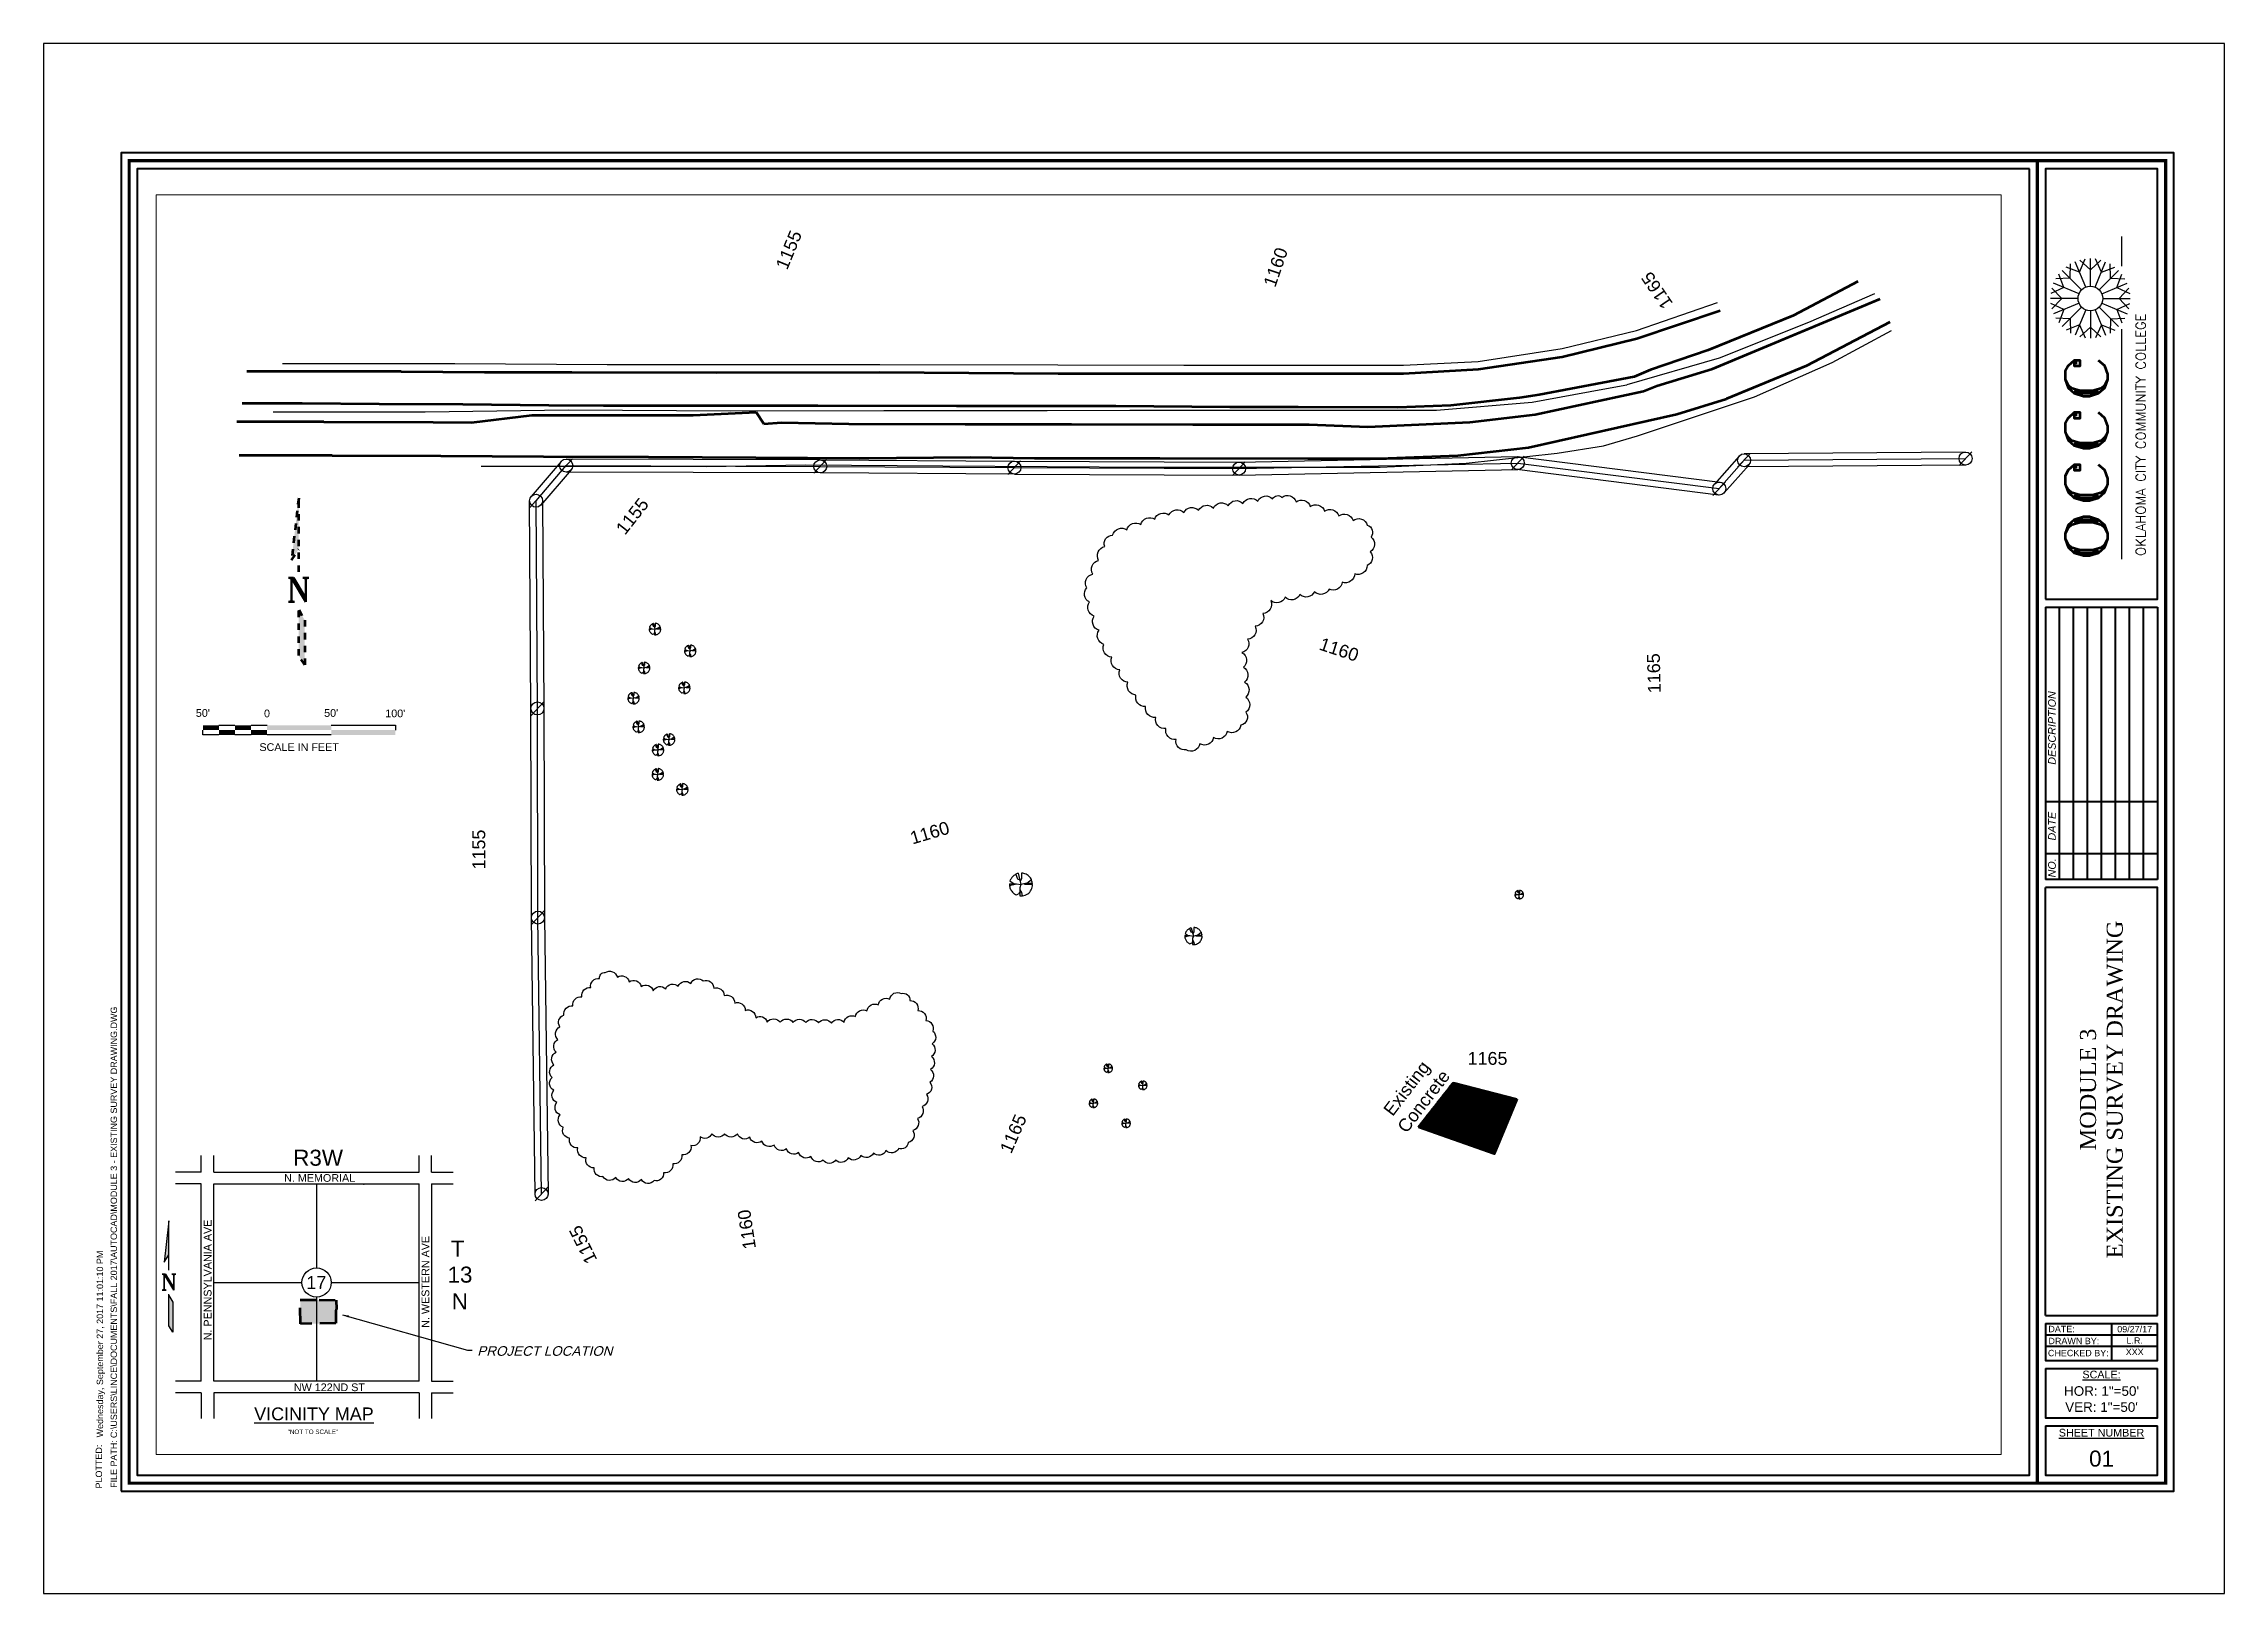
# Paper-space layout 'Layout1' of a CAD drawing. Header units: feet. Extents: x -1 to 33, y -0.4 to 23.8.
# The model-space entities are those that its viewports show. They can reach past a viewport. Long polylines and large blocks are cut down to what shows.
import ezdxf
from ezdxf.enums import TextEntityAlignment as Align

# ---------------------------------------------------------------- set-up
doc = ezdxf.new("R2010")
doc.units = ezdxf.units.FT
doc.header["$MEASUREMENT"] = 0
for name, pattern in [('BORDER2', [0.875, 0.25, -0.125, 0.25, -0.125, 0, -0.125]), ('CENTER2', [1.125, 0.75, -0.125, 0.125, -0.125]), ('DASHED2', [0.375, 0.25, -0.125]), ('HIDDEN2', [0.1875, 0.125, -0.0625])]:
    doc.linetypes.add(name, pattern=pattern)
for name, color, linetype, lineweight in [('BOUNDARY', 7, 'BORDER2', 90), ('X-CONCRETE', 252, 'HIDDEN2', 60), ('X-SHRUBS', 10, 'Continuous', 30), ('X-SIDEWALK', 131, 'Continuous', 30), ('X-STREET', 157, 'Continuous', 60), ('X-STREET-CL', 2, 'CENTER2', 30), ('X-TREE', 106, 'Continuous', 30), ('Z-TB-BORDER', 6, 'Continuous', 70), ('Z-TB-BORDER2', 3, 'Continuous', 40)]:
    doc.layers.add(name, color=color, linetype=linetype, lineweight=lineweight)
for name, color, linetype in [('DIMENSION', 5, 'Continuous'), ('X-OHP', 250, 'DASHED2'), ('X-PP', 33, 'Continuous'), ('Z-TB-LOGO', 1, 'Continuous'), ('Z-TB-TEXT', 2, 'Continuous')]:
    doc.layers.add(name, color=color, linetype=linetype)
doc.styles.add('Arial', font='arial.ttf')
doc.styles.add('EXISTING', font='arial.ttf', dxfattribs={"oblique": 15})
doc.styles.add('ROMANT', font='romant')
doc.styles.get("Standard").update_dxf_attribs({"font": 'arial.ttf'})
doc.styles.add('Timse New Roman', font='times.ttf')
doc.dimstyles.new('OKC-STD', dxfattribs={"dimtxt": 0.12, "dimasz": 0.1, "dimexe": 0.06, "dimexo": 0.0625, "dimgap": 0.06, "dimtad": 1, "dimdec": 1, "dimzin": 0, "dimdsep": 46, "dimtxsty": 'EXISTING', "dimcen": 0, "dimclrt": 256, "dimazin": 0, "dimtfac": 1, "dimtdec": 1, "dimtofl": 0, "dimtmove": 1, "dimatfit": 3, "dimfxl": 1, "dimtolj": 1, "dimtzin": 0, "dimarcsym": 0})

# ---------------------------------------------------------------- blocks, each defined once
blk = doc.blocks.new('NARROW')
h = blk.add_hatch(color=256)
h.dxf.hatch_style = 1
h.paths.add_polyline_path([(-2.92, 29.27), (-1.15, 32.05), (-1.15, 44.79)])
h.paths.add_polyline_path([(-1.15, 5.48), (0.37, 3.2), (0.37, 14.34), (-1.15, 16.87)])
for p, q in [((-1.15, 44.79), (-2.92, 29.27)), ((-1.15, 26.39), (-1.15, 44.79)), ((-2.92, 29.27), (-1.15, 32.05)), ((-1.15, 5.48), (-1.15, 17.39)), ((-1.15, 16.87), (0.37, 14.34)), ((0.37, 14.34), (0.37, 3.2)), ((0.37, 3.2), (-1.15, 5.48))]:
    blk.add_line(p, q)
at = {"style": 'ROMANT'}
blk.add_text('N', height=6, dxfattribs=at).set_placement((-1.15, 18.89), align=Align.CENTER)
blk = doc.blocks.new('*U31')
for p, q in [((-1.25, 0), (-1, 0)), ((-0.75, 0), (-0.5, 0)), ((0.5, 0), (1.5, 0)), ((1.5, 0), (1.5, -0.075)), ((-1.5, -0.15), (-1.5, -0.075)), ((-1.25, -0.15), (-1.5, -0.15)), ((-0.75, -0.15), (-1, -0.15)), ((0.5, -0.15), (-0.5, -0.15))]:
    blk.add_line(p, q)
for points in [[(-1.5, 0), (-1.5, -0.075), (-1.25, 0), (-1.25, -0.075)], [(-1, 0), (-1, -0.075), (-0.75, 0), (-0.75, -0.075)], [(-0.5, 0), (-0.5, -0.075), (0.5, 0), (0.5, -0.075)], [(-1.25, -0.075), (-1.25, -0.15), (-1, -0.075), (-1, -0.15)], [(-0.75, -0.075), (-0.75, -0.15), (-0.5, -0.075), (-0.5, -0.15)], [(0.5, -0.075), (0.5, -0.15), (1.5, -0.075), (1.5, -0.15)]]:
    blk.add_solid(points)
at = {"style": 'Arial'}
for s, p in [("50'", (-1.501, 0.096)), ('0', (-0.501, 0.089)), ("50'", (0.499, 0.096)), ("100'", (1.499, 0.089))]:
    blk.add_text(s, height=0.12, dxfattribs=at).set_placement(p, align=Align.BOTTOM_CENTER)
blk.add_text('SCALE IN FEET', height=0.12, dxfattribs=at).set_placement((0, -0.4), align=Align.CENTER)
blk = doc.blocks.new('PP')
blk.add_line((19.5, 21), (-20, -21.7))
blk.add_circle((0, 0), 20.3)
blk = doc.blocks.new('TREE')
for p, q in [((-43.8, 2.4, 13991.5), (-43.8, -1.4, 13991.5)), ((-43.8, 2.4, 13991.5), (-16.9, 2.4, 13991.5)), ((-43.5, -4.3, 13991.5), (-16.9, 2.4, 13991.5)), ((-40.4, 16.9, 13991.5), (-41.6, 13.9, 13991.5)), ((-41.6, 14, 13991.5), (-25.9, 2.4, 13991.5)), ((-39.1, 19.8, 13991.5), (-40.4, 16.9, 13991.5)), ((-37.5, 22.6, 13991.5), (-39.1, 19.8, 13991.5)), ((-35.7, 25.3, 13991.5), (-37.5, 22.6, 13991.5)), ((-33.8, 27.9, 13991.5), (-35.7, 25.3, 13991.5)), ((-31.7, 30.3, 13991.5), (-33.8, 27.9, 13991.5)), ((-29.4, 32.6, 13991.5), (-31.7, 30.3, 13991.5)), ((-27, 34.7, 13991.5), (-29.4, 32.6, 13991.5)), ((-24.5, 36.7, 13991.5), (-27, 34.7, 13991.5)), ((-21.8, 38.5, 13991.5), (-24.5, 36.7, 13991.5)), ((-19, 40.1, 13991.5), (-21.8, 38.5, 13991.5)), ((-19.3, 39.6, 13991.5), (-12.4, 22.7, 13991.5)), ((-16.1, 41.6, 13991.5), (-19, 40.1, 13991.5)), ((-16.9, 2.4, 13991.5), (1.1, 0.2, 13991.5)), ((-13.2, 42.8, 13991.5), (-16.1, 41.6, 13991.5)), ((-10.1, 43.8, 13991.5), (-13.2, 42.8, 13991.5)), ((-12.4, 22.7, 13991.5), (-3.6, 18.2, 13991.5)), ((-10.1, 43.8, 13991.5), (1.1, 0.2, 13991.5)), ((1.1, 0.2, 13991.5), (-3.4, -13.3, 13991.5)), ((3.4, 22.7, 13991.5), (-2.3, 13.7, 13991.5)), ((19.1, 3.8, 13991.5), (1.1, 0.2, 13991.5)), ((7.9, 44.6, 13991.5), (3.4, 45, 13991.5)), ((3.4, 45, 13991.5), (3.4, 22.7, 13991.5)), ((12.4, 43.7, 13991.5), (7.9, 44.6, 13991.5)), ((16.9, 0.2, 13991.5), (11.9, 2.2, 13991.5)), ((16.7, 42.3, 13991.5), (12.4, 43.7, 13991.5)), ((20.9, 40.5, 13991.5), (16.7, 42.3, 13991.5)), ((46.1, 0.2, 13991.5), (16.9, 0.2, 13991.5)), ((45.7, 4.7, 13991.5), (19.1, 3.8, 13991.5)), ((24.9, 38.3, 13991.5), (20.9, 40.5, 13991.5)), ((42.1, 18.5, 13991.5), (23.6, 4, 13991.5)), ((28.6, 35.7, 13991.5), (24.9, 38.3, 13991.5)), ((32, 32.7, 13991.5), (28.6, 35.7, 13991.5)), ((35.2, 29.4, 13991.5), (32, 32.7, 13991.5)), ((37.9, 25.8, 13991.5), (35.2, 29.4, 13991.5)), ((40.3, 22, 13991.5), (37.9, 25.8, 13991.5)), ((42.3, 17.9, 13991.5), (40.3, 22, 13991.5)), ((43.9, 13.6, 13991.5), (42.3, 17.9, 13991.5)), ((45, 9.2, 13991.5), (43.9, 13.6, 13991.5)), ((45.7, 4.7, 13991.5), (45, 9.2, 13991.5)), ((45.9, -5.2, 13991.5), (46.1, 0.2, 13991.5)), ((-43.8, -1.4, 13991.5), (-43.4, -5.2, 13991.5)), ((-43.4, -5.2, 13991.5), (-42.8, -9, 13991.5)), ((-42.8, -9, 13991.5), (-41.8, -12.7, 13991.5)), ((-41.8, -12.7, 13991.5), (-40.5, -16.3, 13991.5)), ((-40.5, -16.3, 13991.5), (-38.9, -19.8, 13991.5)), ((-38.9, -19.8, 13991.5), (-37, -23.1, 13991.5)), ((-37, -23.1, 13991.5), (-34.8, -26.3, 13991.5)), ((-34.8, -26.3, 13991.5), (-32.4, -29.2, 13991.5)), ((-32.4, -29.2, 13991.5), (-29.7, -32, 13991.5)), ((-29.7, -32, 13991.5), (-26.8, -34.5, 13991.5)), ((-26.8, -34.5, 13991.5), (-23.6, -36.7, 13991.5)), ((-23.6, -36.7, 13991.5), (-20.3, -38.6, 13991.5)), ((-20.3, -38.6, 13991.5), (-16.9, -40.3, 13991.5)), ((-16.9, -40.3, 13991.5), (-7.9, -35.8, 13991.5)), ((-3.4, -29.1, 13991.5), (-7.9, -35.8, 13991.5)), ((-3.4, -13.3, 13991.5), (-3.4, -43.9, 13991.5)), ((-3.4, -20.1, 13991.5), (3.4, -31.3, 13991.5)), ((-3.2, -43.9, 13991.5), (2.1, -44.2, 13991.5)), ((2.1, -44.2, 13991.5), (7.5, -43.9, 13991.5)), ((3.4, -31.3, 13991.5), (5.6, -44, 13991.5)), ((7.5, -43.9, 13991.5), (12.7, -43, 13991.5)), ((12.7, -43, 13991.5), (17.9, -41.4, 13991.5)), ((17.9, -41.4, 13991.5), (22.7, -39.2, 13991.5)), ((22.7, -39.2, 13991.5), (27.3, -36.4, 13991.5)), ((27.3, -36.4, 13991.5), (31.5, -33.1, 13991.5)), ((31.5, -33.1, 13991.5), (35.3, -29.3, 13991.5)), ((35.3, -29.3, 13991.5), (38.5, -25, 13991.5)), ((38.5, -25, 13991.5), (41.3, -20.4, 13991.5)), ((41.3, -20.4, 13991.5), (43.4, -15.5, 13991.5)), ((43.4, -15.5, 13991.5), (45, -10.4, 13991.5)), ((45, -10.4, 13991.5), (45.9, -5.2, 13991.5))]:
    blk.add_line(p, q)

msp = doc.modelspace()

# ---------------------------------------------------------------- hatches: boundary and pattern name
at = {"layer": 'X-CONCRETE', "transparency": 33554559}
h = msp.add_hatch(dxfattribs=at)
h.set_pattern_fill('ANSI31', color=256)
h.paths.add_polyline_path([(757.5, 71.2), (739.9, 28.5), (680.8, 49.4), (708, 84.1)])
at = {"layer": 'X-CONCRETE'}
h = msp.add_hatch(dxfattribs=at)
h.set_pattern_fill('ANSI31', color=256)
h.paths.add_polyline_path([(737.6, 44), (754.3, 44), (754.3, 48.6), (737.6, 48.6)], flags=9)

# ---------------------------------------------------------------- linework, layer by layer
msp.add_line((0, 0), (0, 0))
msp.add_line((0, 0), (0, 0))
for p, q in [((680.8, 49.4, 1166.6), (708, 84.1, 1165.3)), ((708, 84.1, 1165.3), (757.5, 71.2, 1165.4)), ((757.5, 71.2, 1165.4), (739.9, 28.5, 1167.4)), ((739.9, 28.5, 1167.4), (680.8, 49.4, 1166.6))]:
    msp.add_line(p, q, dxfattribs=at)
at = {"layer": 'X-OHP'}
for p, q in [((12.5, 568.6, 1154), (-11, 541.2, 1154)), ((-7.1, 537.9, 1154), (16.4, 565.3, 1154)), ((20.2, 561.9, 1154), (-3.3, 534.5, 1154)), ((214.5, 569.8, 1156), (16.4, 570.3, 1154)), ((16.4, 565.3, 1154), (214.5, 564.7, 1156)), ((214.5, 569.8, 1156), (365.8, 568.7, 1158)), ((214.5, 564.7, 1156), (365.8, 563.7, 1158)), ((365.8, 568.7, 1158), (540.9, 568, 1160.2)), ((365.8, 563.7, 1158), (540.9, 562.9, 1160.2)), ((540.9, 568, 1160.2), (758.1, 572.4, 1164)), ((540.9, 562.9, 1160.2), (758.2, 567.3, 1164)), ((541, 557.9, 1160.2), (758.3, 562.3, 1164)), ((914.7, 542.3, 1166), (757.5, 562.3, 1164)), ((758.1, 572.4, 1164), (916, 552.4, 1166)), ((758.2, 567.3, 1164), (915.3, 547.4, 1166)), ((930.8, 572.7, 1166), (911.5, 550.7, 1166)), ((915.3, 547.4, 1166), (934.6, 569.4, 1166)), ((938.5, 566, 1166), (919.1, 544, 1166)), ((1107.3, 575.8, 1166), (934.6, 574.5, 1166)), ((934.6, 569.4, 1166), (1107.3, 570.8, 1166)), ((1107.4, 565.7, 1166), (934.7, 564.3, 1166)), ((214.5, 559.6, 1156), (16.4, 560.2, 1154)), ((365.8, 558.6, 1158), (214.5, 559.6, 1156)), ((365.8, 558.6, 1158), (540.9, 557.9, 1160.2)), ((-11.1, 375.9, 1156), (-12.2, 537.8, 1154)), ((-6, 375.9, 1156), (-7.1, 537.9, 1154)), ((-2.1, 537.9, 1154), (-0.9, 375.9, 1156)), ((-10.7, 212.8, 1156.5), (-11.1, 375.9, 1156)), ((-5.6, 212.8, 1156.5), (-6, 375.9, 1156)), ((-0.9, 375.9, 1156), (-0.5, 212.8, 1156.5)), ((-7.9, -2.7, 1154.9), (-10.7, 212.7, 1156.5)), ((-2.8, -2.7, 1154.9), (-5.6, 212.8, 1156.5)), ((-0.5, 212.8, 1156.5), (2.3, -2.6, 1154.9))]:
    msp.add_line(p, q, dxfattribs=at)
at = {"layer": 'X-SHRUBS'}
for points, elevation in [([(574.3, 540.5, -0.520567), (585.4, 536.9, -0.520567), (596.5, 533.3, -0.520567), (607.6, 529.7, -0.520567), (618.7, 526.1, -0.520567), (629.8, 522.5, -0.520567), (640.9, 518.9, -0.520567), (643.8, 509.6, -0.520567), (643.2, 498, -0.520567), (640.8, 487.4, -0.520567), (631.1, 480.9, -0.520567), (621.4, 474.4, -0.520567), (611.2, 469, -0.520567), (599.7, 466.9, -0.520567), (588.3, 464.8, -0.520567), (576.8, 462.6, -0.520567), (565.7, 460, -0.520567), (559.6, 450, -0.520567), (553.6, 440, -0.520567), (547.6, 430, -0.520567), (543.2, 419.6, -0.520567), (544.3, 408, -0.520567), (545.3, 396.4, -0.520567), (546.1, 384.7, -0.520567), (546.3, 373, -0.520567), (542.4, 362.8, -0.520567), (531.7, 358, -0.520567), (521.1, 353.2, -0.520567), (510.4, 348.4, -0.520567), (499.8, 343.6, -0.520567), (491.8, 351.7, -0.520567), (483.9, 360.3, -0.520567), (476, 368.9, -0.520567), (468.1, 377.5, -0.520567), (460.6, 386.4, -0.520567), (454.3, 396.3, -0.520567), (448, 406.1, -0.520567), (441.7, 415.9, -0.520567), (435.6, 425.8, -0.520567), (431.8, 436.9, -0.520567), (428.1, 447.9, -0.520567), (424.3, 459, -0.520567), (422.3, 469.9, -0.520567), (426.9, 480.7, -0.520567), (431.5, 491.4, -0.520567), (436.2, 502.1, -0.520567), (442.4, 511.1, -0.520567), (453.4, 515.2, -0.520567), (464.3, 519.3, -0.520567), (475.2, 523.4, -0.520567), (486.3, 526.8, -0.520567), (497.9, 528.6, -0.520567), (509.4, 530.4, -0.520567), (520.9, 532.2, -0.520567), (532.5, 534, -0.520567), (544, 535.8, -0.520567), (555.5, 537.6, -0.520567), (567.1, 539.4, -0.520567)], 1161.9), ([(46.9, 169.9, -0.520567), (56.3, 166.4, -0.520567), (65.6, 162.8, -0.520567), (74.9, 159.2, -0.520567), (84.3, 155.7, -0.520567), (94, 157.2, -0.520567), (103.8, 159.3, -0.520567), (113.5, 161.5, -0.520567), (123.3, 163.5, -0.520567), (131.5, 157.7, -0.520567), (139.6, 152, -0.520567), (147.8, 146.2, -0.520567), (156, 140.5, -0.520567), (164.2, 134.7, -0.520567), (173.2, 131.4, -0.520567), (183.2, 131.2, -0.520567), (193.2, 131.1, -0.520567), (203.2, 130.9, -0.520567), (213.2, 130.7, -0.520567), (223.2, 130.5, -0.520567), (233, 131.1, -0.520567), (241.9, 135.6, -0.520567), (250.8, 140.1, -0.520567), (259.7, 144.7, -0.520567), (268.6, 149.2, -0.520567), (277.6, 153.7, -0.520567), (284.3, 148.1, -0.520567), (290.5, 140.3, -0.520567), (296.8, 132.5, -0.520567), (302.1, 124.4, -0.520567), (301.6, 114.4, -0.520567), (301.1, 104.4, -0.520567), (300.5, 94.4, -0.520567), (300, 84.4, -0.520567), (297.3, 74.9, -0.520567), (293.8, 65.6, -0.520567), (290.2, 56.2, -0.520567), (286.6, 46.9, -0.520567), (283.1, 37.5, -0.520567), (275.6, 32.9, -0.520567), (265.7, 31.1, -0.520567), (255.9, 29.2, -0.520567), (246.1, 27.4, -0.520567), (236.3, 25.5, -0.520567), (226.4, 23.7, -0.520567), (216.7, 23.6, -0.520567), (207.2, 26.6, -0.520567), (197.6, 29.6, -0.520567), (188.1, 32.5, -0.520567), (178.5, 35.5, -0.520567), (169, 38.5, -0.520567), (159.5, 41.5, -0.520567), (149.9, 44.3, -0.520567), (139.9, 44.3, -0.520567), (129.9, 44.3, -0.520567), (120.8, 42, -0.520567), (113.7, 35, -0.520567), (106.6, 27.9, -0.520567), (99.5, 20.9, -0.520567), (92.4, 13.9, -0.520567), (84.9, 7.7, -0.520567), (75, 8.5, -0.520567), (65, 9.3, -0.520567), (55, 10.1, -0.520567), (45.1, 10.9, -0.520567), (38.2, 17.7, -0.520567), (31.9, 25.5, -0.520567), (25.5, 33.2, -0.520567), (19.1, 40.9, -0.520567), (14.1, 49.3, -0.520567), (11.6, 59, -0.520567), (9.2, 68.7, -0.520567), (6.7, 78.3, -0.520567), (5.4, 88.1, -0.520567), (6.9, 98, -0.520567), (8.5, 107.9, -0.520567), (10, 117.7, -0.520567), (11.5, 127.6, -0.520567), (14.7, 136.7, -0.520567), (21.7, 143.9, -0.520567), (28.6, 151, -0.520567), (35.6, 158.2, -0.520567), (42.5, 165.4, -0.520567)], 1157.7)]:
    msp.add_lwpolyline(points, format="xyb", close=True, dxfattribs=dict(at, elevation=elevation))
at = {"layer": 'X-SIDEWALK'}
for p, q in [((850.8, 670.7, 1164.6), (914, 692.5, 1165.9)), ((792.7, 656.5, 1164), (850.8, 670.7, 1164.6)), ((1003.2, 645.6, 1165.4), (1049.6, 670.5, 1164.9)), ((669.1, 643.6, 1162), (727.3, 646.4, 1163.5)), ((727.3, 646.4, 1163.5), (792.7, 656.5, 1164)), ((-204.8, 645, 1151), (-70.4, 645, 1151)), ((-70.4, 645, 1151), (48.4, 644.1, 1154)), ((48.4, 644.1, 1154), (180.6, 644, 1155.6)), ((180.6, 644, 1155.6), (260.9, 644, 1155.6)), ((260.9, 644, 1155.6), (399.7, 643.8, 1156.9)), ((399.7, 643.8, 1156.9), (497.9, 643.5, 1160)), ((497.9, 643.5, 1160), (669.1, 643.6, 1162)), ((942.7, 619, 1166), (1003.2, 645.6, 1165.4)), ((851.5, 588.4, 1164.8), (942.7, 619, 1166)), ((788.9, 575, 1164), (825, 580.6, 1164)), ((825, 580.6, 1164), (851.5, 588.4, 1164.8)), ((125.5, 564.6, 1155.4), (-49.8, 564.6, 1155.4)), ((125.5, 564.6, 1155.4), (203.1, 566, 1156)), ((203.1, 566, 1156), (309.9, 565.1, 1158)), ((309.9, 565.1, 1158), (472.6, 564.1, 1160)), ((472.6, 564.1, 1160), (600.7, 564.1, 1161.6)), ((600.7, 564.1, 1161.6), (650.9, 564.1, 1161.6)), ((650.9, 564.1, 1161.6), (718.1, 567.2, 1162.9)), ((718.1, 567.2, 1162.9), (788.9, 575, 1164))]:
    msp.add_line(p, q, dxfattribs=at)
at = {"layer": 'X-STREET'}
for p, q in [((1023.2, 708.8, 1164.8), (973.1, 682.4, 1165.4)), ((851.1, 664.3, 1164.6), (916.1, 686.2, 1165.9)), ((973.1, 682.4, 1165.4), (906.7, 655.2, 1165.6)), ((979.2, 669.5, 1165.4), (1040.8, 695.4)), ((792.8, 650.1, 1164), (851.1, 664.3, 1164.6)), ((910, 640.7, 1165.5), (979.2, 669.5, 1165.4)), ((1048.2, 677.2, 1164.9), (983.3, 643.1, 1165.5)), ((727.5, 640.6, 1163.5), (792.8, 650.1, 1164)), ((906.7, 655.2, 1165.6), (861.7, 640, 1164.6)), ((-112.2, 638.7, 1152), (-232.6, 638.7, 1152)), ((-112.2, 638.7, 1152), (-47.2, 638.2, 1152.8)), ((-47.2, 638.2, 1152.8), (20.8, 638.1, 1154)), ((20.8, 638.1, 1154), (133.7, 637.9, 1154.8)), ((133.7, 637.9, 1154.8), (260.6, 638.2, 1156.7)), ((260.6, 638.2, 1156.7), (400, 637.2, 1157.9)), ((400, 637.2, 1157.9), (498.1, 637.2, 1157.9)), ((498.1, 637.2, 1157.9), (589.8, 637.1, 1160.8)), ((589.8, 637.1, 1160.8), (669.2, 637.1, 1160.8)), ((669.2, 637.1, 1160.8), (727.5, 640.6, 1163.5)), ((848.9, 634.4, 1164.4), (775, 620.5, 1163.9)), ((861.7, 640, 1164.6), (848.9, 634.4, 1164.4)), ((866.5, 627.6, 1164.6), (910, 640.7, 1165.5)), ((983.3, 643.1, 1165.5), (921, 617.4, 1165.6)), ((-189.4, 613.7, 1151.3), (-236.1, 613.7, 1151.3)), ((-129.4, 613.2, 1151.9), (-189.4, 613.7, 1151.3)), ((-64.1, 613, 1152.3), (-129.4, 613.2, 1151.9)), ((2.8, 612.1, 1153.9), (-64.1, 613, 1152.3)), ((45.6, 611.9, 1155.5), (2.8, 612.1, 1153.9)), ((705.9, 612.2, 1162.7), (664.6, 610.6, 1162)), ((759.5, 618.2, 1163.9), (705.9, 612.2, 1162.7)), ((775, 620.5, 1163.9), (759.5, 618.2, 1163.9)), ((771.7, 605.2, 1163.9), (856.3, 623.2, 1164.7)), ((856.3, 623.2, 1164.7), (866.5, 627.6, 1164.6)), ((882.2, 605.4), (921, 617.4, 1165.6)), ((-172.5, 599.3, 1151.7), (-240.3, 599.3, 1151.7)), ((-172.5, 599.3, 1151.7), (-87.2, 599.1, 1152)), ((-87.2, 599.1, 1152), (-57.4, 598.9, 1152.4)), ((-57.4, 598.9, 1152.4), (-10.4, 604.7, 1153.8)), ((-10.4, 604.7, 1153.8), (45.2, 604.7, 1153.8)), ((45.2, 604.7, 1153.8), (115.3, 604.7, 1153.8)), ((170.6, 611.9, 1155.5), (45.6, 611.9, 1155.5)), ((115.3, 604.7, 1153.8), (164.4, 607, 1155.5)), ((164.4, 607, 1155.5), (170.5, 597.9, 1155.7)), ((170.5, 597.9, 1155.7), (184.3, 598.9, 1156)), ((212.6, 611.8, 1156), (170.6, 611.9, 1155.5)), ((184.3, 598.9, 1156), (236.8, 597.8, 1156.3)), ((320.6, 611.7, 1157.9), (212.6, 611.8, 1156)), ((236.8, 597.8, 1156.3), (327.4, 597.6, 1157.9)), ((444.9, 611.5, 1158.6), (320.6, 611.7, 1157.9)), ((327.4, 597.6, 1157.9), (410.2, 597.6, 1158.2)), ((410.2, 597.6, 1158.2), (504.9, 597.4, 1160)), ((533.7, 610.8, 1160.8), (444.9, 611.5, 1158.6)), ((504.9, 597.4, 1160), (595.7, 597.3, 1161.1)), ((587.1, 610.8, 1160.8), (533.7, 610.8, 1160.8)), ((664.6, 610.6, 1162), (587.1, 610.8, 1160.8)), ((595.7, 597.3, 1161.1), (641.3, 595.6, 1161.9)), ((641.3, 595.6, 1161.9), (720.8, 599.2, 1162.9)), ((720.8, 599.2, 1162.9), (771.7, 605.2, 1163.9)), ((766.7, 579.5, 1164), (882.2, 605.4)), ((711.5, 573.1, 1162.6), (766.7, 579.5, 1164)), ((-166.1, 573.2, 1151.9), (-238.6, 573.2, 1151.9)), ((-166.1, 573.2, 1151.9), (-81.2, 572.9, 1152)), ((-81.2, 572.9, 1152), (-1.3, 572.4, 1153.9)), ((-1.3, 572.4, 1153.9), (80.5, 572.1, 1154)), ((80.5, 572.1, 1154), (164.3, 571.5, 1156)), ((164.3, 571.5, 1156), (245.1, 571.2, 1156.7)), ((245.1, 571.2, 1156.7), (331.7, 571.9, 1157.9)), ((331.7, 571.9, 1157.9), (381.5, 571, 1158)), ((381.5, 571, 1158), (479.2, 571, 1158)), ((479.2, 571, 1158), (594.6, 570.7, 1161.4)), ((594.6, 570.7, 1161.4), (650.5, 570.9, 1161.9)), ((650.5, 570.9, 1161.9), (711.5, 573.1, 1162.6))]:
    msp.add_line(p, q, dxfattribs=at)
at = {"layer": 'X-STREET-CL'}
for p, q in [((1036.2, 699.1, 1164.7), (984.8, 676.8, 1165.3)), ((984.8, 676.8, 1165.3), (915.3, 649, 1165.7)), ((915.3, 649, 1165.7), (843.2, 628.2, 1164.4)), ((694.8, 608.5, 1162.4), (769.5, 614.7, 1163.9)), ((769.5, 614.7, 1163.9), (824.6, 624.8, 1164)), ((824.6, 624.8, 1164), (843.2, 628.2, 1164.4)), ((-211.9, 607.2, 1150.5), (-93.4, 607.2, 1150.5)), ((-93.4, 607.2, 1150.5), (18.3, 608.8, 1153.9)), ((18.3, 608.8, 1153.9), (144.5, 607.9, 1155.2)), ((144.5, 607.9, 1155.2), (263.9, 608.2, 1156.9)), ((263.9, 608.2, 1156.9), (391.4, 608.2, 1156.9)), ((391.4, 608.2, 1156.9), (455.8, 608.5, 1158.8)), ((455.8, 608.5, 1158.8), (583.7, 608.5, 1160.8)), ((583.7, 608.5, 1160.8), (670.6, 608.5, 1162)), ((670.6, 608.5, 1162), (694.8, 608.5, 1162.4))]:
    msp.add_line(p, q, dxfattribs=at)

# ---------------------------------------------------------------- block references
at = {"layer": 'X-PP', "xscale": 0.25, "yscale": 0.25, "zscale": 0.25}
for p in [(16.4, 565.3, 1154), (214.5, 564.7, 1156), (365.8, 563.7, 1158), (540.9, 562.9, 1160.2), (758.2, 567.3, 1164), (934.6, 569.4, 1166), (1107.3, 570.8, 1166), (915.3, 547.4, 1166), (-7.1, 537.9, 1154), (-6, 375.9, 1156), (-5.6, 212.8, 1156.5), (-2.8, -2.7, 1154.9)]:
    msp.add_blockref('PP', p, dxfattribs=at)
at = {"layer": 'X-TREE'}
for p, xscale, yscale, zscale in [((85.5, 437.8, 1156.6), 0.1, 0.1, 0.1), ((113, 420.8, 1157.2), 0.1, 0.1, 0.1), ((77, 407.5, 1156.8), 0.1, 0.1, 0.1), ((108.4, 392, 1157.5), 0.1, 0.1, 0.1), ((68.8, 383.9, 1157), 0.1, 0.1, 0.1), ((72.8, 361.6, 1157.2), 0.1, 0.1, 0.1), ((87.9, 343.5, 1157.7), 0.1, 0.1, 0.1), ((96.5, 351.7, 1157.8), 0.1, 0.1, 0.1), ((87.7, 324.5, 1157.8), 0.1, 0.1, 0.1), ((106.8, 312.8, 1158), 0.1, 0.1, 0.1), ((370.7, 238.6, 1162.6), 0.2, 0.2, 0.2), ((759.2, 230.7, 1164), 0.075, 0.075, 0.075), ((505.2, 198.4, 1164.1), 0.15, 0.15, 0.15), ((438.8, 95.3, 1167.3), 0.075, 0.075, 0.075), ((465.8, 82, 1168), 0.075, 0.075, 0.075), ((427.3, 68, 1167.3), 0.075, 0.075, 0.075), ((452.8, 52.4, 1168.1), 0.075, 0.075, 0.075)]:
    msp.add_blockref('TREE', p, dxfattribs=dict(at, xscale=xscale, yscale=yscale, zscale=zscale))

psp = doc.layouts.get("Layout1")

# ---------------------------------------------------------------- hatches: boundary and pattern name
h = psp.add_hatch(color=256)
h.dxf.hatch_style = 1
h.paths.add_polyline_path([(0.885, 4.763), (0.959, 4.879), (0.959, 5.409)])
h.paths.add_polyline_path([(0.959, 3.771), (1.022, 3.676), (1.022, 4.14), (0.959, 4.246)])
h = psp.add_hatch(color=256)
h.dxf.hatch_style = 1
h.paths.add_polyline_path([(3.301, 4.176), (3.005, 4.177), (3.01, 3.805), (3.562, 3.812, -0.051093), (3.56, 3.828), (3.559, 3.973, -0.095665), (3.564, 4.003, 0.095668), (3.57, 4.034), (3.568, 4.175)])

# ---------------------------------------------------------------- linework, layer by layer
for p, q in [((1.462, 6.168), (1.059, 6.168)), ((1.462, 6.168), (1.462, 6.428)), ((1.659, 6.168), (1.659, 6.428)), ((1.659, 6.168), (4.863, 6.168)), ((4.863, 6.168), (4.863, 6.428)), ((5.051, 6.168), (5.051, 6.428)), ((5.051, 6.168), (5.391, 6.168)), ((1.462, 5.988), (1.059, 5.988)), ((1.462, 2.909), (1.462, 5.988)), ((1.659, 2.909), (1.659, 5.988)), ((1.659, 5.988), (4.863, 5.988)), ((3.261, 5.988), (3.261, 4.676)), ((4.863, 2.909), (4.863, 5.988)), ((5.051, 5.988), (5.051, 2.909)), ((5.051, 5.988), (5.391, 5.988)), ((0.959, 5.409), (0.885, 4.763)), ((0.959, 4.642), (0.959, 5.409)), ((0.885, 4.763), (0.959, 4.879)), ((1.659, 4.448), (3.033, 4.448)), ((3.489, 4.448), (4.863, 4.448)), ((0.959, 3.771), (0.959, 4.267)), ((0.959, 4.246), (1.022, 4.14)), ((1.022, 4.14), (1.022, 3.676)), ((3.261, 4.221), (3.261, 2.909)), ((1.022, 3.676), (0.959, 3.771)), ((1.462, 2.909), (1.059, 2.909)), ((1.462, 2.729), (1.059, 2.729)), ((1.462, 2.729), (1.462, 2.327)), ((4.863, 2.909), (1.659, 2.909)), ((4.863, 2.729), (1.659, 2.729)), ((1.659, 2.729), (1.659, 2.327)), ((4.863, 2.729), (4.863, 2.327)), ((5.051, 2.909), (5.391, 2.909)), ((5.051, 2.729), (5.391, 2.729)), ((5.051, 2.729), (5.051, 2.327))]:
    psp.add_line(p, q)
psp.add_circle((3.261, 4.448), 0.228)
psp.add_point((3.996, 5.982))
at = {"layer": 'BOUNDARY'}
for p, q in [((3.01, 3.805), (3.005, 4.177)), ((3.005, 4.177), (3.301, 4.176)), ((3.301, 4.176), (3.568, 4.175)), ((3.568, 4.175), (3.57, 4.034)), ((3.562, 3.812), (3.01, 3.805)), ((3.559, 3.973), (3.56, 3.828))]:
    psp.add_line(p, q, dxfattribs=at)
for centre, start, end in [((3.641, 3.974), 158.81, 180.6689), ((3.643, 3.829), 180.6683, 192.3678), ((3.488, 4.033), 338.81, 0.6689)]:
    psp.add_arc(centre, 0.0823, start, end, dxfattribs=at)
at = {"layer": 'Defpoints'}
psp.add_lwpolyline([(-0.995, 23.769), (-0.995, -0.4), (33.005, -0.4), (33.005, 23.769)], close=True, dxfattribs=at)
at = {"layer": 'Z-TB-BORDER', "const_width": 0.05}
psp.add_lwpolyline([(0.34, 1.318), (32.09, 1.318), (32.09, 21.943), (0.34, 21.943)], close=True, dxfattribs=at)
psp.add_lwpolyline([(30.09, 1.318), (30.09, 21.943)], dxfattribs=at)
at = {"layer": 'Z-TB-BORDER2'}
for p, q in [((30.215, 14.979), (31.965, 14.979)), ((30.215, 14.979), (30.215, 10.733)), ((30.433, 10.733), (30.433, 14.979)), ((30.652, 10.733), (30.652, 14.979)), ((30.871, 10.733), (30.871, 14.979)), ((31.09, 10.733), (31.09, 14.979)), ((31.308, 10.733), (31.308, 14.979)), ((31.527, 10.733), (31.527, 14.979)), ((31.746, 10.733), (31.746, 14.979)), ((31.965, 14.979), (31.965, 10.733)), ((31.965, 11.942), (30.215, 11.942)), ((31.965, 11.132), (30.215, 11.132)), ((31.965, 10.733), (30.215, 10.733)), ((30.215, 3.934), (30.215, 10.608)), ((30.215, 3.934), (31.965, 3.934)), ((30.215, 3.809), (31.965, 3.809)), ((31.25, 3.233), (31.25, 3.809)), ((30.215, 3.631), (31.965, 3.631)), ((30.215, 3.454), (31.965, 3.454)), ((30.215, 3.108), (31.965, 3.108)), ((30.215, 2.213), (31.965, 2.213)), ((30.215, 1.443), (31.965, 1.443)), ((31.965, 1.443), (31.965, 1.452))]:
    psp.add_line(p, q, dxfattribs=at)
for points in [[(0.215, 1.193), (32.215, 1.193), (32.215, 22.068), (0.215, 22.068)], [(29.965, 21.818), (0.465, 21.818), (0.465, 1.443), (29.965, 1.443), (29.965, 21.818)]]:
    psp.add_lwpolyline(points, close=True, dxfattribs=at)
for points in [[(30.215, 15.104), (31.965, 15.104), (31.965, 21.818), (30.215, 21.818), (30.215, 15.104)], [(31.965, 3.934), (31.965, 10.608), (30.215, 10.608)], [(30.215, 3.809), (30.215, 3.233), (31.965, 3.233), (31.965, 3.809)], [(30.215, 3.108), (30.215, 2.338), (31.965, 2.338), (31.965, 3.108)], [(30.215, 2.213), (30.215, 1.443), (31.965, 1.443), (31.965, 2.213)]]:
    psp.add_lwpolyline(points, dxfattribs=at)
at = {"layer": 'Z-TB-LOGO'}
for p, q in [((31.408, 20.299), (31.408, 20.76)), ((30.746, 20.206), (30.837, 20.41)), ((30.916, 19.986), (30.916, 20.415)), ((31.087, 20.206), (30.995, 20.41)), ((30.601, 20.109), (30.378, 20.103)), ((30.504, 19.965), (30.425, 20.173)), ((30.78, 19.93), (30.477, 20.233)), ((30.746, 20.206), (30.537, 20.285)), ((30.601, 20.109), (30.608, 20.333)), ((30.843, 19.972), (30.679, 20.367)), ((30.916, 20.24), (30.754, 20.393)), ((30.916, 20.24), (31.079, 20.393)), ((30.99, 19.972), (31.154, 20.367)), ((31.052, 19.93), (31.355, 20.233)), ((31.087, 20.206), (31.296, 20.285)), ((31.232, 20.109), (31.225, 20.333)), ((31.232, 20.109), (31.455, 20.103)), ((31.329, 19.965), (31.408, 20.173)), ((30.724, 19.794), (30.295, 19.794)), ((30.504, 19.965), (30.3, 19.873)), ((30.47, 19.794), (30.317, 19.956)), ((30.47, 19.794), (30.317, 19.631)), ((30.739, 19.867), (30.343, 20.031)), ((30.739, 19.72), (30.343, 19.556)), ((31.094, 19.867), (31.49, 20.031)), ((31.094, 19.72), (31.49, 19.556)), ((31.109, 19.794), (31.537, 19.794)), ((31.329, 19.965), (31.532, 19.873)), ((31.363, 19.794), (31.516, 19.956)), ((31.363, 19.794), (31.516, 19.631)), ((30.504, 19.623), (30.3, 19.715)), ((30.601, 19.478), (30.378, 19.485)), ((30.504, 19.623), (30.425, 19.414)), ((30.78, 19.658), (30.477, 19.355)), ((30.746, 19.382), (30.537, 19.302)), ((30.601, 19.478), (30.608, 19.255)), ((30.843, 19.616), (30.679, 19.22)), ((30.746, 19.382), (30.837, 19.178)), ((30.916, 19.602), (30.916, 19.173)), ((30.99, 19.616), (31.154, 19.22)), ((31.087, 19.382), (30.995, 19.178)), ((31.052, 19.658), (31.355, 19.355)), ((31.087, 19.382), (31.296, 19.302)), ((31.232, 19.478), (31.225, 19.255)), ((31.232, 19.478), (31.455, 19.485)), ((31.329, 19.623), (31.532, 19.715)), ((31.329, 19.623), (31.408, 19.414)), ((30.916, 19.348), (30.754, 19.195)), ((30.916, 19.348), (31.079, 19.195)), ((31.408, 15.73), (31.408, 19.315))]:
    psp.add_line(p, q, dxfattribs=at)
psp.add_circle((30.916, 19.794), 0.192, dxfattribs=at)

# ---------------------------------------------------------------- block references
psp.add_blockref('*U31', (2.989, 13.138))
at = {"layer": 'BOUNDARY', "xscale": 0.0625, "yscale": 0.0625, "zscale": 0.0625}
psp.add_blockref('NARROW', (3.054, 13.882), dxfattribs=at)

# ---------------------------------------------------------------- texts
at = {"style": 'Arial'}
for s, p in [('R3W', (2.897, 6.269)), ('T', (5.355, 4.85)), ('13', (5.303, 4.446)), ('N', (5.368, 4.03))]:
    psp.add_text(s, height=0.25, dxfattribs=at).set_placement(p)
for s, height, p in [('N. MEMORIAL', 0.12, (3.309, 6.079)), ('17', 0.2, (3.257, 4.448)), ('NW 122ND ST', 0.12, (3.461, 2.814)), ('%%UVICINITY MAP', 0.2, (3.22, 2.399)), ('"NOT TO SCALE"', 0.07, (3.204, 2.12))]:
    psp.add_text(s, height=height, dxfattribs=at).set_placement(p, align=Align.MIDDLE)
for s, p in [('N. PENNSYLVANIA AVE', (1.563, 4.488)), ('N. WESTERN AVE', (4.958, 4.458))]:
    psp.add_text(s, height=0.12, rotation=90, dxfattribs=at).set_placement(p, align=Align.MIDDLE_CENTER)
at = {"style": 'ROMANT'}
psp.add_text('N', height=0.25, dxfattribs=at).set_placement((0.959, 4.33), align=Align.CENTER)
at = {"layer": 'DIMENSION', "char_height": 0.2}
for s, width, insert, attachment_point, rotation in [('1155', 0.66069, (10.412, 20.303), 1, 67.5565), ('1160', 0.66069, (18.018, 20.021), 1, 71.1057), ('1165', 0.66069, (24.25, 19.606), 1, 124.2934), ('1155', 0.66069, (7.912, 16.217), 1, 51.7637), ('1160', 0.66069, (18.94, 14.512), 1, 341.7078), ('1165', 0.66069, (24.019, 13.636), 1, 91.6123), ('1160', 0.66069, (12.494, 11.47), 1, 16.4606), ('1155', 0.66069, (5.691, 10.889), 1, 90), ('Existing Concrete', 0.37359, (20.389, 7.375), 5, 52.5601), ('1165', 0.66069, (13.907, 6.524), 1, 66.4529), ('1160', 0.66069, (9.915, 4.953), 1, 98.7022), ('1155', 0.66069, (7.463, 4.714), 1, 116.2881)]:
    psp.add_mtext_dynamic_manual_height_columns(s, width=width, gutter_width=1, heights=[0], dxfattribs=dict(at, insert=insert, attachment_point=attachment_point, rotation=rotation))
at = {"layer": 'DIMENSION', "insert": (21.206, 8.043), "char_height": 0.2, "attachment_point": 1}
psp.add_mtext_dynamic_manual_height_columns('1165', width=0.66069, gutter_width=1, heights=[0], dxfattribs=at)
at = {"layer": 'Z-TB-LOGO', "attachment_point": 1, "rotation": 90, "style": 'ROMANT'}
for s, width, heights, insert, char_height in [('OKLAHOMA CITY COMMUNITY COLLEGE', 8.30442, [0.459], (31.627, 15.779), 0.15), ('occc', 5.25578, [2.997], (30.188, 15.658), 1)]:
    psp.add_mtext_dynamic_manual_height_columns(s, width=width, gutter_width=0, heights=heights, dxfattribs=dict(at, insert=insert, char_height=char_height))
at = {"layer": 'Z-TB-TEXT', "rotation": 90}
for s, insert, char_height, width, attachment_point, style in [('{\\fArial|b0|i1|c0|p34;DESCRIPTION}', (30.257, 12.523), 0.12, 1.75, 1, 'Arial'), ('{\\fArial|b0|i1|c0|p34;DATE}', (30.257, 11.341), 0.12, 1.75, 1, 'Arial'), ('{\\fArial|b0|i1|c0|p34;NO.}', (30.257, 10.765), 0.12, 1.75, 1, 'Arial'), ('MODULE 3\\PEXISTING SURVEY DRAWING', (31.09, 7.459), 0.25, 6.7994, 5, 'Timse New Roman'), ('\\pxqc;PLOTTED:', (-0.183, 0.765), 0.1, 1.625, 1, 'Arial'), ('\\pxqc;FILE PATH:', (0.049, 0.68), 0.1, 1.875, 1, 'Arial')]:
    psp.add_mtext(s, dxfattribs=dict(at, insert=insert, char_height=char_height, width=width, attachment_point=attachment_point, style=style))
at = {"layer": 'Z-TB-TEXT', "char_height": 0.1, "attachment_point": 1, "rotation": 90}
for s, insert in [('C:\\\\USERS\\\\LINCE\\\\DOCUMENTS\\\\FALL 2017\\\\AUTOCAD\\\\MODULE 3 - EXISTING SURVEY DRAWING.DWG', (0.05, 2.022)), ('Wednesday, September 27, 2017 11:01:10 PM', (-0.167, 2.033))]:
    psp.add_mtext(s, dxfattribs=dict(at, insert=insert))
at = {"layer": 'Z-TB-TEXT', "style": 'Arial'}
for s, insert, char_height, width, attachment_point in [('\\pxqc;DATE:', (30.245, 3.773), 0.1, 0.44371, 1), ('\\pxqc;09/27/17', (31.607, 3.72), 0.1, 0.44371, 5), ('\\pxqc;DRAWN BY:', (30.245, 3.586), 0.1, 0.82707, 1), ('\\pxqc;XXX', (31.607, 3.365), 0.1, 0.44371, 5), ('\\pxqc;L.R.', (31.607, 3.542), 0.1, 0.44371, 5), ('\\pxqc;CHECKED BY:', (30.245, 3.398), 0.1, 0.9667, 1), ('\\pxqc;{\\LSCALE:}', (30.215, 3.073), 0.12, 1.75, 1), ('\\pxqc;HOR: 1"=50\'\\PVER: 1"=50\'', (30.215, 2.831), 0.15, 1.75, 1), ('\\pxqc;{\\LSHEET NUMBER}', (30.215, 2.166), 0.12, 1.75, 1), ('\\pxqc;01', (30.215, 1.827), 0.25, 1.75, 1)]:
    psp.add_mtext(s, dxfattribs=dict(at, insert=insert, char_height=char_height, width=width, attachment_point=attachment_point))

# ---------------------------------------------------------------- leaders
at = {"annotation_type": 0, "has_hookline": 1, "hookline_direction": 0, "text_width": 2.115}
psp.add_leader([(3.664, 3.945), (5.613, 3.391), (5.713, 3.391)], dimstyle='OKC-STD', override={"dimgap": 0.06, "dimtad": 0}, dxfattribs=at)

# ---------------------------------------------------------------- viewports
at = {"layer": '0'}
psp.add_viewport(center=(15.142, 11.59), size=(28.766, 19.64353), view_center_point=(415.875, 285.386), view_height=982.17625, dxfattribs=at)

# ---------------------------------------------------------------- next in the draw order: texts
at = {"insert": (5.766, 3.455), "char_height": 0.15, "attachment_point": 1, "style": 'EXISTING', "bg_fill": 2}
psp.add_mtext('PROJECT LOCATION', dxfattribs=at)

doc.saveas('drawing.dxf')
